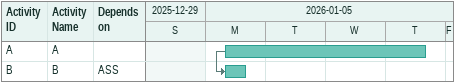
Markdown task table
| ID | Task | Start | Finish | Predecessors |
|---|---|---|---|---|
| A | A | 2026-01-05 | 2026-01-08 |  |
| B | B | 2026-01-05 | 2026-01-05 | ASS |
